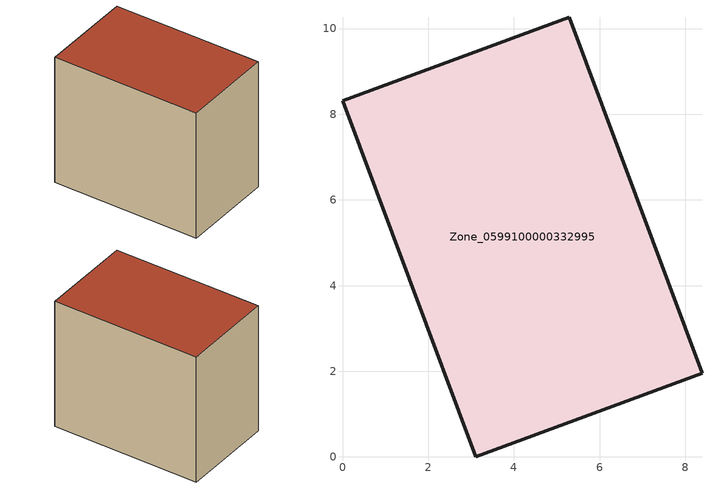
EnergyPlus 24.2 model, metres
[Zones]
Zone_0599100000332995
 floor ground (C_G): 8.39,1.95 3.11,0 0,8.32 5.29,10.27 z0.42
 wall outside (C_F): 3.11,0 8.39,1.95 5.29,10.27 0,8.32 3.11,0 z0.42:8.31
 roof outside (C_R): 5.29,10.27 0,8.32 3.11,0 8.39,1.95 z8.31
[BUILDING]
Pand.0599100000332995: North Axis=0; Terrain=City; Loads Convergence Tolerance Value=0.04; Temperature Convergence Tolerance Value=0.4; Solar Distribution=FullExterior; Maximum Number of Warmup Days=25; Minimum Number of Warmup Days=1
[Site:Location]
Rotterdam.The.Hague.AP_ZH_NLD Design_Conditions: Latitude=51.96; Longitude=4.45; Time Zone=1; Elevation=-4.5
[SITE:GROUNDTEMPERATURE:BUILDINGSURFACE]
18, 18, 18, 18, 18, 18, 18, 18, 18, 18, 18, 18
[MATERIAL] Thermal Absorptance=0.9; Solar Absorptance=0.7; Visible Absorptance=0.7
Name | Roughness | Thickness | Conductivity | Density | Specific Heat
G.TC.1975-1991 | MediumSmooth | 0.15 | 0.288461 | 540 | 1210
F.TC.1975-1991 | Rough | 0.3 | 0.230769 | 1920 | 840
R.TC.1975-1991 | MediumRough | 0.2 | 0.153846 | 1500 | 1000
[CONSTRUCTION]
C_G: G.TC.1975-1991
C_F: F.TC.1975-1991
C_R: R.TC.1975-1991
[ZONE]
Zone_0599100000332995: Type=1; Multiplier=1; Ceiling Height=Autocalculate; Volume=Autocalculate; Floor Area=autocalculate; Part of Total Floor Area=Yes
[ZONEINFILTRATION:DESIGNFLOWRATE]
Infil_Zone_0599100000332995: Zone or ZoneList or Space or SpaceList=Zone_0599100000332995; Schedule=AlwaysOn; Design Flow Rate Calculation Method=Flow/Area; Flow Rate per Floor Area=0.003; Constant Term Coefficient=1; Temperature Term Coefficient=0; Velocity Term Coefficient=0; Velocity Squared Term Coefficient=0
[HVACTEMPLATE:ZONE:IDEALLOADSAIRSYSTEM]
Zone_0599100000332995: Maximum Heating Supply Air Temperature=50; Minimum Cooling Supply Air Temperature=13; Maximum Heating Supply Air Humidity Ratio=0.0156; Minimum Cooling Supply Air Humidity Ratio=0.0077; Heating Limit=NoLimit; Cooling Limit=NoLimit; Dehumidification Control Type=ConstantSensibleHeatRatio; Cooling Sensible Heat Ratio=0.7; Dehumidification Setpoint=60; Humidification Control Type=None; Humidification Setpoint=30; Outdoor Air Method=None; Outdoor Air Flow Rate per Person=0.00944; Outdoor Air Flow Rate per Zone Floor Area=0; Outdoor Air Flow Rate per Zone=0; Demand Controlled Ventilation Type=None; Outdoor Air Economizer Type=NoEconomizer; Heat Recovery Type=None; Sensible Heat Recovery Effectiveness=0.7; Latent Heat Recovery Effectiveness=0.65
[ZONECONTROL:THERMOSTAT]
ThermostatControl_Zone_0599100000332995: Zone or ZoneList=Zone_0599100000332995; Control Type Schedule=DualSetpointControlType; Control 1=Thermostat_Zone_0599100000332995; Temperature Difference Between Cutout And Setpoint=0
[THERMOSTATSETPOINT:DUALSETPOINT]
Thermostat_Zone_0599100000332995: Heating Setpoint Temperature Schedule=HeatingSetpoint_Zone_0599100000332995; Cooling Setpoint Temperature Schedule=CoolingSetpoint_Zone_0599100000332995
[SCHEDULE:COMPACT]
HeatingSetpoint_Zone_0599100000332995: Through: 12/31, For: AllDays, Until: 24:00, 21
CoolingSetpoint_Zone_0599100000332995: Through: 12/31, For: AllDays, Until: 24:00, 24
DualSetpointControlType: Through: 12/31, For: AllDays, Until: 24:00, 4
AlwaysOn: Through: 12/31, For: AllDays, Until: 24:00, 1
